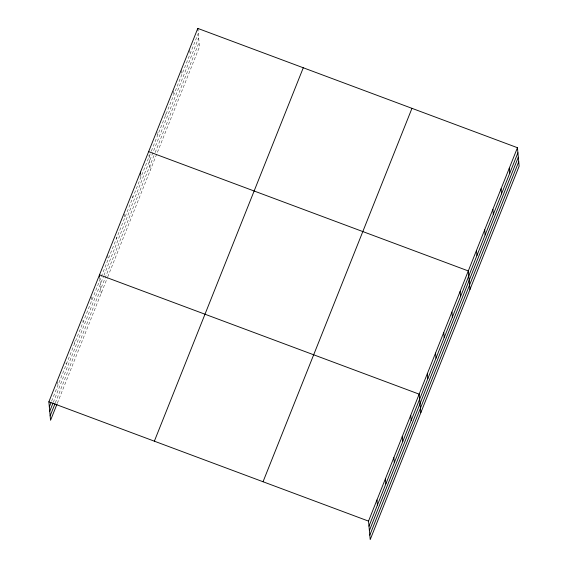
<?xml version="1.0" encoding="UTF-8"?>
<svg xmlns="http://www.w3.org/2000/svg" width="568" height="568" viewBox="0 0 568 568"><rect width="100%" height="100%" fill="white"/><g stroke="black" fill="none" stroke-linecap="round" stroke-linejoin="round"><path stroke-width="0.43" stroke-dasharray="2.84 2.13" d="M51.603 401.164L151.074 151.748M151.4 150.925L198.253 33.455M53.3 402.343L103.639 276.119M103.972 275.295L198.658 37.886M55.337 402.84L154.837 153.353M155.171 152.529L199.07 42.451M57.368 403.202L107.409 277.724M107.735 276.9L199.474 46.881L197.948 30.083M189.676 49.778L190.06 53.988M181.49 70.318L181.866 74.529M173.297 90.852L173.68 95.062M165.338 113.919L165.487 115.602M156.917 131.932L157.3 136.142M148.951 154.993L150.328 170.109M140.608 173.843L140.914 177.216M132.571 196.066L132.727 197.749M124.151 214.079L124.534 218.289M116.192 237.14L116.341 238.83M107.771 255.153L108.154 259.363M99.656 276.531L101.182 293.329M91.143 296.851L91.526 301.061M82.928 320.537L83.084 322.219M74.493 341.695L74.642 343.384M66.051 362.86L66.207 364.542M57.382 381.49L57.766 385.7"/><path stroke-width="0.85" d="M57.041 404.011L50.552 420.292L48.869 401.81L197.792 28.4L517.448 147.708L519.131 166.19L370.208 539.6L368.525 521.119L517.448 147.708M49.331 406.858L50.95 402.79M49.735 411.296L52.98 403.152M50.147 415.861L55.018 403.649M154.354 441.18L303.276 67.769M263.041 481.749L411.963 108.339M368.987 526.174L517.909 152.764M369.392 530.604L518.314 157.194M369.803 535.17L518.726 161.759M148.646 151.628L468.302 270.936L469.985 289.417M48.869 401.81L368.525 521.119M509.262 168.249L509.716 173.297M501.068 188.782L501.53 193.837M492.875 209.322L493.336 214.377M484.689 229.862L485.143 234.911M476.495 250.396L476.957 255.451M460.115 291.469L460.577 296.524M451.922 312.01L452.384 317.065M443.736 332.55L444.19 337.598M435.542 353.083L436.004 358.138M427.349 373.623L427.81 378.671M420.845 412.638L419.163 394.156L99.499 274.848L99.656 276.531M410.721 415.322L411.182 420.37M402.279 436.48L402.74 441.535M393.844 457.638L394.306 462.693M385.402 478.796L385.864 483.851M376.967 499.961L377.422 505.009M197.792 28.4L197.948 30.083M140.459 172.161L140.608 173.843"/></g></svg>
